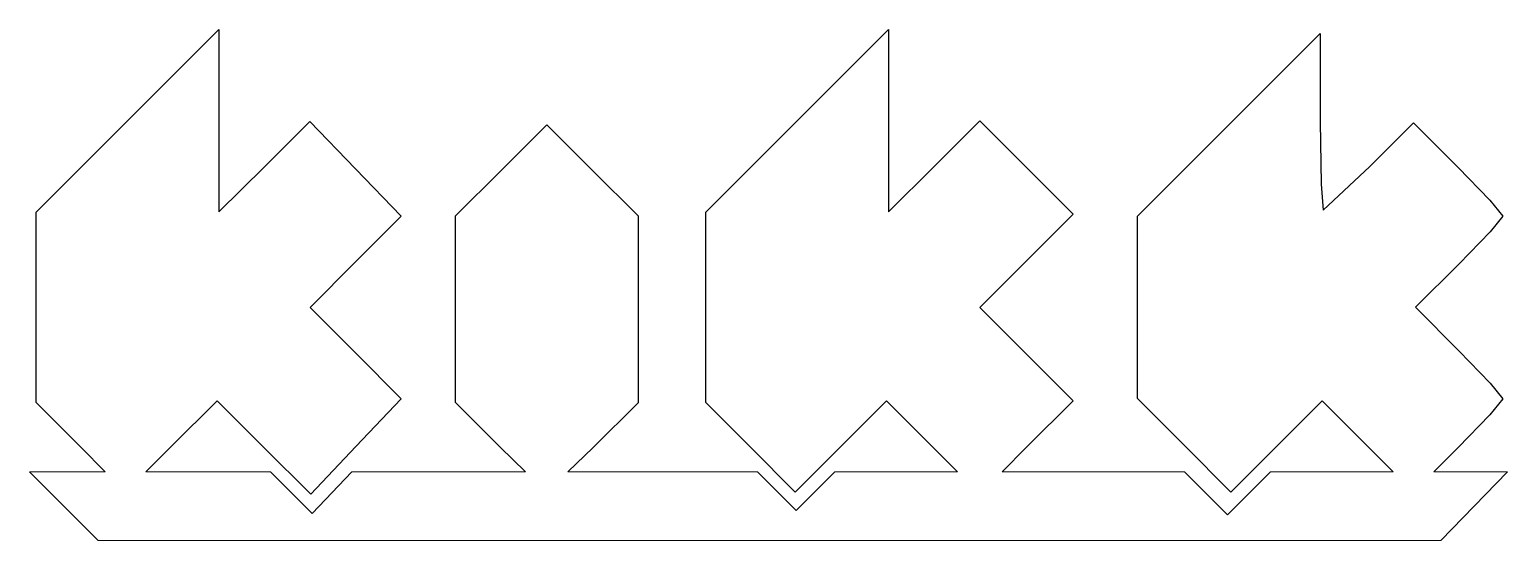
# Model space of a CAD drawing. Extents: x 71 to 176, y 170 to 207.
import ezdxf

# ---------------------------------------------------------------- set-up
doc = ezdxf.new("R2010")
doc.units = 0
doc.header["$MEASUREMENT"] = 0
doc.layers.add('Calque 1', color=7, linetype='Continuous')

msp = doc.modelspace()

# ---------------------------------------------------------------- linework, layer by layer
at = {"color": 7, "linetype": 'Continuous', "lineweight": 0}
msp.add_line((70.853506, 175.274738), (76.227571, 175.274738), dxfattribs=at)
at = {"color": 7, "linetype": 'Continuous', "lineweight": 0, "flags": 128}
for points in [[(170.646429, 175.274738), (175.881614, 175.274738), (171.154193, 170.386084), (75.728293, 170.386084), (70.853506, 175.274738)], [(79.119976, 175.274738), (87.966209, 175.274738), (90.948776, 172.303948), (93.767466, 175.274738), (106.09212, 175.274738)], [(109.112841, 175.274738), (122.582511, 175.274738), (125.325622, 172.523825), (128.083722, 175.274738), (136.803422, 175.274738)], [(139.971642, 175.274738), (152.934917, 175.274738), (155.983676, 172.218012), (159.048387, 175.274738), (167.754041, 175.274738)]]:
    msp.add_lwpolyline(points, dxfattribs=at)
at = {"layer": 'Calque 1', "color": 7}
for p, q in [((77.819789, 200.216515), (84.3109, 206.703023)), ((84.3109, 206.703023), (84.3109, 200.218817)), ((125.40531, 200.216515), (131.896421, 206.703023)), ((131.896421, 206.703023), (131.896421, 200.218817)), ((156.081814, 199.934292), (162.572925, 206.4208)), ((162.572925, 206.4208), (162.572925, 200.143659)), ((71.328678, 193.730006), (77.819789, 200.216515)), ((84.3109, 200.218817), (84.3109, 193.734609)), ((87.538464, 196.953018), (90.76603, 200.171427)), ((90.76603, 200.171427), (94.008724, 196.807304)), ((104.361745, 196.688737), (107.6073, 199.925086)), ((107.6073, 199.925086), (110.852856, 196.688737)), ((118.914199, 193.730006), (125.40531, 200.216515)), ((131.896421, 200.218817), (131.896421, 193.734609)), ((135.143529, 196.972508), (138.39064, 200.210404)), ((138.39064, 200.210404), (141.702238, 196.898806)), ((149.590703, 193.447784), (156.081814, 199.934292)), ((162.572925, 200.143659), (162.636515, 195.710425)), ((166.1009, 196.971157), (169.195916, 200.075801)), ((169.195916, 200.075801), (172.375533, 196.905207)), ((84.3109, 193.734609), (87.538464, 196.953018)), ((94.008724, 196.807304), (97.251418, 193.443181)), ((101.116189, 193.452387), (104.361745, 196.688737)), ((110.852856, 196.688737), (114.098411, 193.452387)), ((131.896421, 193.734609), (135.143529, 196.972508)), ((141.702238, 196.898806), (145.013839, 193.587208)), ((162.789403, 193.866515), (166.1009, 196.971157)), ((172.375533, 196.905207), (174.621135, 194.580304)), ((162.636515, 195.710425), (162.789403, 193.866515)), ((174.621135, 194.580304), (175.555147, 193.442972)), ((71.328678, 186.958787), (71.328678, 193.730006)), ((97.251418, 193.443181), (94.028082, 190.194758)), ((101.116189, 186.819979), (101.116189, 193.452387)), ((114.098411, 193.452387), (114.098411, 186.810959)), ((118.914199, 186.958787), (118.914199, 193.730006)), ((145.013839, 193.587208), (141.702052, 190.26677)), ((149.590703, 186.958609), (149.590703, 193.447784)), ((175.555147, 193.442972), (174.643158, 192.327841)), ((174.643158, 192.327841), (172.450505, 190.056317)), ((94.028082, 190.194758), (90.804746, 186.946332)), ((141.702052, 190.26677), (138.390267, 186.946332)), ((172.450505, 190.056317), (169.34586, 186.961302)), ((71.328678, 180.187567), (71.328678, 186.958787)), ((118.914199, 180.187567), (118.914199, 186.958787)), ((149.590703, 180.469437), (149.590703, 186.958609)), ((169.34586, 186.961302), (172.450505, 183.847826)), ((90.804746, 186.946332), (94.031294, 183.703647)), ((101.116189, 180.187567), (101.116189, 186.819979)), ((114.098411, 186.810959), (114.098411, 180.169531)), ((138.390267, 186.946332), (141.703508, 183.633092)), ((172.450505, 183.847826), (174.643158, 181.565976)), ((94.031294, 183.703647), (97.257841, 180.460959)), ((141.703508, 183.633092), (145.016752, 180.319848)), ((174.643158, 181.565976), (175.555147, 180.451939)), ((74.499255, 177.00797), (71.328678, 180.187567)), ((84.175526, 180.317113), (80.922678, 177.072743)), ((87.503409, 177.002371), (84.175526, 180.317113)), ((97.257841, 180.460959), (94.044566, 177.074292)), ((104.286586, 177.008154), (101.116189, 180.187567)), ((114.098411, 180.169531), (110.918995, 176.999134)), ((122.084777, 177.00797), (118.914199, 180.187567)), ((131.761048, 180.317113), (128.508202, 177.072743)), ((135.074289, 177.003872), (131.761048, 180.317113)), ((145.016752, 180.319848), (141.702142, 177.005238)), ((152.902487, 177.148999), (149.590703, 180.469437)), ((162.722881, 180.320212), (159.468576, 177.074388)), ((165.959504, 177.07438), (162.722881, 180.320212)), ((175.555147, 180.451939), (174.621166, 179.321156)), ((174.621166, 179.321156), (172.375637, 176.999041)), ((74.499255, 177.00797), (74.499255, 177.00797)), ((76.227571, 175.274738), (74.499255, 177.00797)), ((80.922678, 177.072743), (79.119976, 175.274738)), ((90.831291, 173.687626), (87.503409, 177.002371)), ((94.044566, 177.074292), (90.831291, 173.687626)), ((104.286586, 177.008154), (104.286586, 177.008154)), ((106.09212, 175.274738), (104.286586, 177.008154)), ((110.918995, 176.999134), (109.112841, 175.274738)), ((125.255354, 173.828373), (122.084777, 177.00797)), ((122.084777, 177.00797), (122.084777, 177.00797)), ((128.508202, 177.072743), (125.255354, 173.828373)), ((136.803422, 175.274738), (135.074289, 177.003872)), ((141.702142, 177.005238), (139.971642, 175.274738)), ((156.214275, 173.828565), (152.902487, 177.148999)), ((152.902487, 177.148999), (152.902487, 177.148999)), ((159.468576, 177.074388), (156.214275, 173.828565)), ((167.754041, 175.274738), (165.959504, 177.07438)), ((172.375637, 176.999041), (170.646429, 175.274738))]:
    msp.add_line(p, q, dxfattribs=at)

doc.saveas('drawing.dxf')
